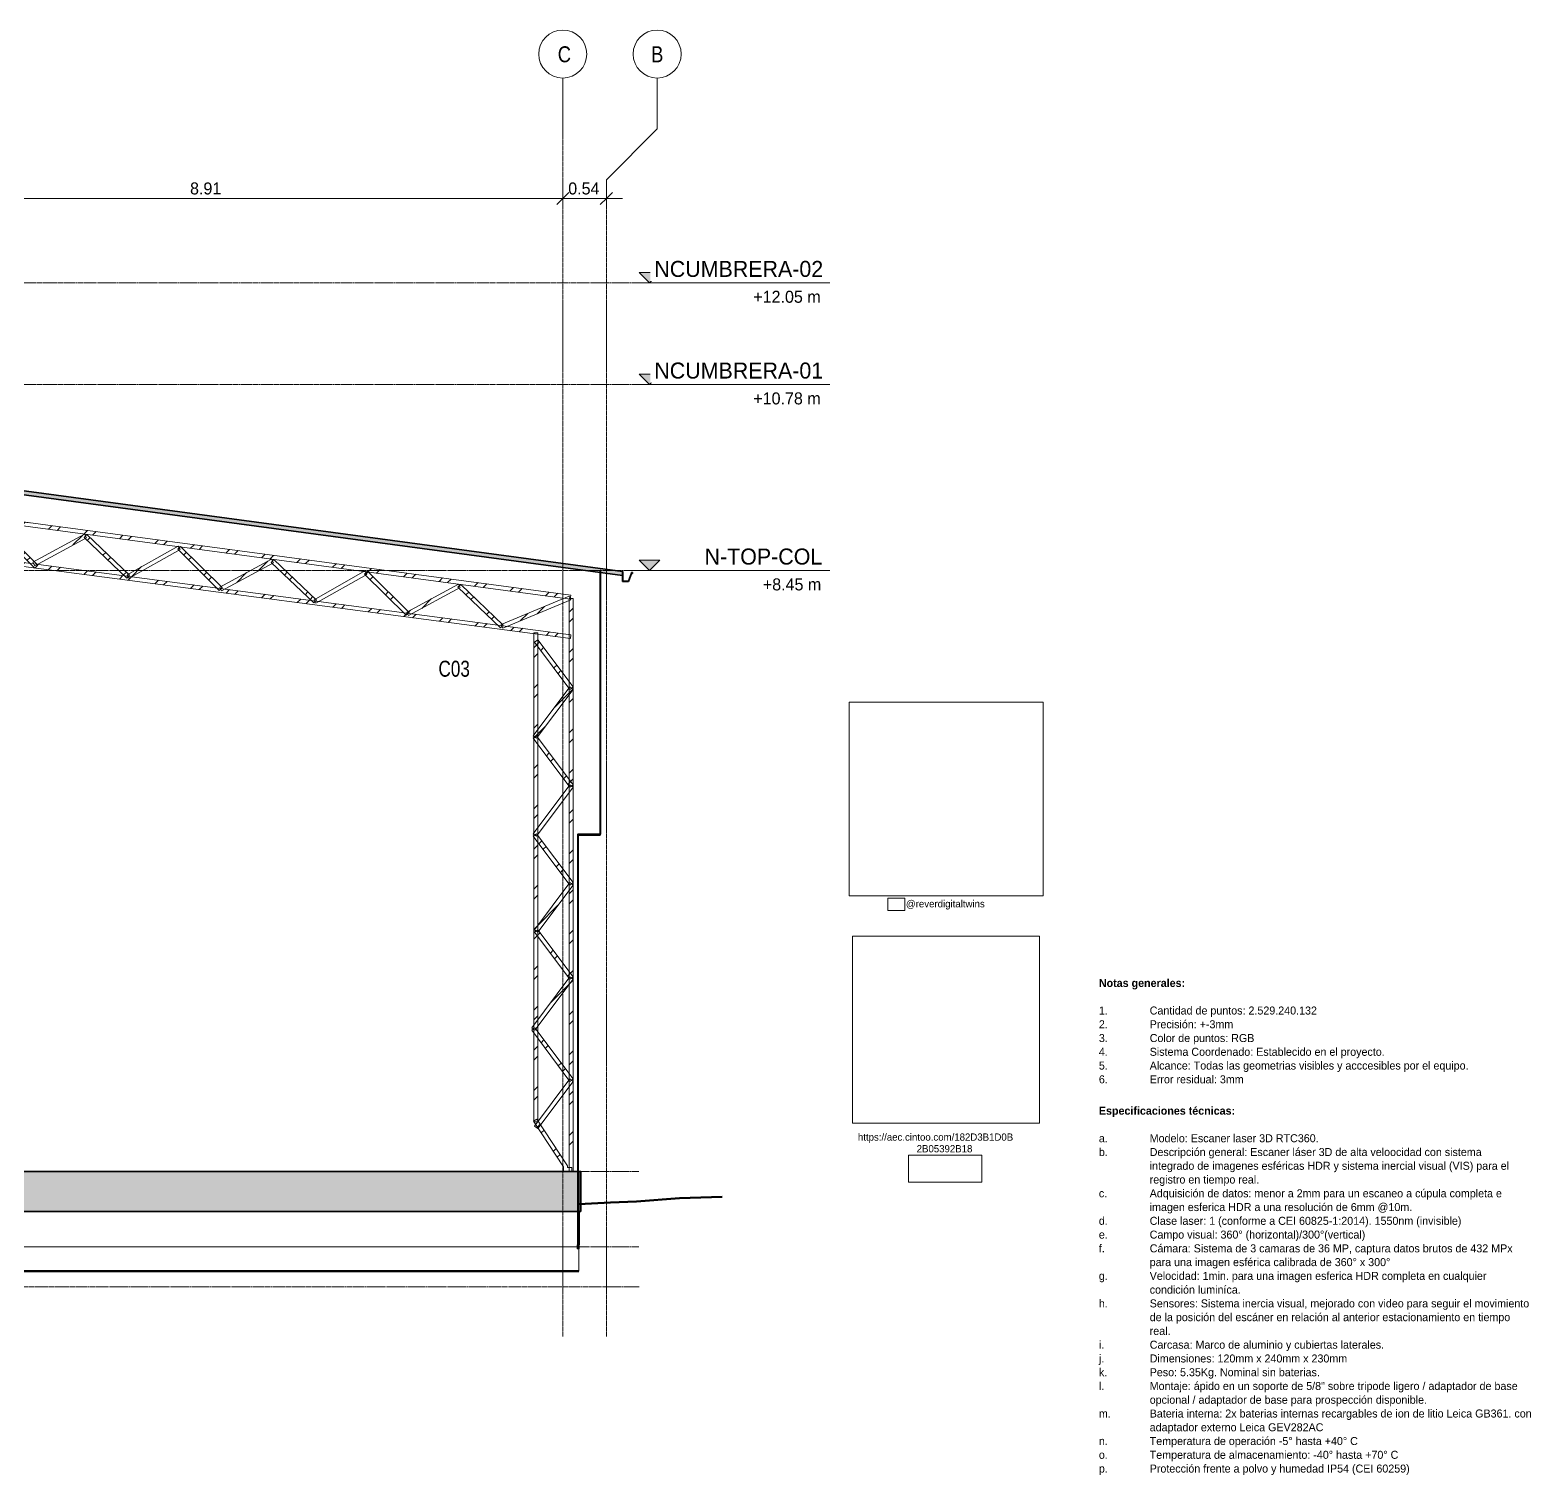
# Model space of a CAD drawing. Header units: centimetres. Extents: x -6741 to 14818, y -293 to 1595.
# Drawn here: x 12943 to 14818, y -285 to 1520 of the extents above; entities that cross this region are included whole.
import ezdxf

# ---------------------------------------------------------------- set-up
doc = ezdxf.new("R2010")
doc.units = ezdxf.units.CM
for name, pattern in [('Centre', [3.175, 0.635, -0.475, 1.59, -0.475]), ('Dash', [0.635, 0.3175, -0.3175]), ('Grid Line', [2.2225, 1.27, -0.3175, 0.3175, -0.3175])]:
    doc.linetypes.add(name, pattern=pattern)
for name, color, linetype, lineweight in [('A-ANNO-DIMS', 7, 'Continuous', 9), ('A-ANNO-DIMS-100', 7, 'Continuous', 9), ('A-FLOR', 7, 'Continuous', 9), ('A-FLOR-LEVL', 7, 'Continuous', 9), ('A-FLOR-PATT', 7, 'Continuous', 35), ('A-ROOF', 7, 'Continuous', 9), ('A-ROOF-MCUT', 7, 'Continuous', 35), ('A-ROOF-PATT', 7, 'Continuous', 35), ('A-WALL', 7, 'Continuous', 9), ('A-WALL-PATT', 7, 'Continuous', 35), ('C-BLDG-PADS', 7, 'Continuous', 9), ('C-TOPO', 7, 'Continuous', 9), ('G-ANNO-REFR', 7, 'Dash', 18), ('G-ANNO-TEXT', 7, 'Continuous', 9), ('S-BEAM', 7, 'Continuous', 9), ('S-BEAM-IDEN', 7, 'Continuous', 18), ('S-GRID', 7, 'Continuous', 9), ('S-GRID-IDEN', 7, 'Continuous', 9)]:
    doc.layers.add(name, color=color, linetype=linetype, lineweight=lineweight)
doc.styles.add('Century Gothic', font='GOTHIC.TTF', dxfattribs={"height": 20})
doc.styles.add('Century Gothic_1', font='GOTHIC.TTF', dxfattribs={"height": 15})
doc.styles.add('Century Gothic_2', font='GOTHIC.TTF', dxfattribs={"width": 0.8, "height": 20})
doc.styles.add('Century Gothic_3', font='GOTHIC.TTF', dxfattribs={"height": 9})
doc.styles.add('Century Gothic_4', font='GOTHIC.TTF', dxfattribs={"height": 10})
doc.styles.add('Century Gothic_B', font='GOTHICB.TTF', dxfattribs={"height": 10})
doc.styles.add('Saira Condensed', font='SairaCondensed-Regular.ttf', dxfattribs={"height": 20})
doc.dimstyles.new('FCA_N_Cotas_E100', dxfattribs={"dimscale": 30.48, "dimtxt": 15.662524, "dimasz": 0.492126, "dimexe": 0.656168, "dimexo": 0.656168, "dimgap": 0.032808, "dimtad": 1, "dimlfac": 0.01, "dimrnd": 0.01, "dimzin": 0, "dimdsep": 46, "dimtxsty": 'Century Gothic_1', "dimblk1": 'OBLIQUE', "dimblk2": 'OBLIQUE', "dimsah": 1, "dimcen": 0.09, "dimdle": 0.656168, "dimadec": 3, "dimazin": 2, "dimtfac": 1, "dimtdec": 4, "dimtix": 1, "dimtmove": 0, "dimatfit": 3, "dimfxl": 1, "dimtvp": 1, "dimtolj": 1, "dimtzin": 0, "dimarcsym": 2})
picture_1 = doc.add_image_def('image1.jpg', size_in_pixel=(275, 100))
picture_2 = doc.add_image_def('image2.png', size_in_pixel=(160, 160))
picture_3 = doc.add_image_def('image3.jpeg', size_in_pixel=(2000, 2000))
picture_4 = doc.add_image_def('image4.jpg', size_in_pixel=(434, 317))
pattern_1 = [(45, (50.4, 0), (-25.1447, 25.1447), []), (45, (50.4, 38.1), (-25.1447, 25.1447), [])]

# ---------------------------------------------------------------- blocks, each defined once
blk = doc.blocks.new('PQ_RVR_ARQ-01_ZZ_ZZ_MO_T_A_rvt-3-Elevación Eje 8-9')
at = {"layer": 'A-FLOR', "true_color": 0xeaeaea}
blk.add_hatch(color=254, dxfattribs=at).paths.add_polyline_path([(-1284, 514.5), (-1284, 515.5), (-1311.5, 515.5), (-1311.5, 514.5)])
at = {"layer": 'A-ROOF-PATT', "lineweight": 9, "true_color": 0xeaeaea}
blk.add_hatch(color=254, dxfattribs=at).paths.add_polyline_path([(-1256, 839), (-1256, 844), (-2158.3, 965.4), (-2158.3, 960.4), (-1309.8, 846.2)])
at = {"layer": 'A-WALL-PATT', "lineweight": 9, "true_color": 0xeaeaea}
for points in [[(-1283.5, 515.5), (-1283.5, 845.1), (-1284, 845.1), (-1284, 515.5)], [(-1312.8, -2.5), (-1310.3, -2.5), (-1310.3, 2.5), (-1312.8, 2.5)]]:
    blk.add_hatch(color=254, dxfattribs=at).paths.add_polyline_path(points)
at = {"layer": 'A-WALL-PATT', "lineweight": 9, "true_color": 0xf2f2f2}
h = blk.add_hatch(dxfattribs=at)
h.set_pattern_fill('FP_16', style=0, pattern_type=2)
h.set_pattern_definition([(90, (-1311.994, 0), (-0.08094, 5e-18), [])])
h.paths.add_polyline_path([(-1312, 2.5), (-1312, 44), (-1312.2, 44), (-1312.2, 2.5)])
h.paths.add_polyline_path([(-1312.2, 94), (-1312, 94), (-1312, 515.5), (-1312.2, 515.5), (-1312.2, 263.6)])
at = {"layer": 'A-WALL-PATT', "lineweight": 9, "true_color": 0xeaeaea}
h = blk.add_hatch(color=254, dxfattribs=at)
h.paths.add_polyline_path([(-1311.5, 2.5), (-1311.5, 44), (-1312, 44), (-1312, 2.5)])
h.paths.add_polyline_path([(-1312, 94), (-1311.5, 94), (-1311.5, 515.5), (-1312, 515.5), (-1312, 263.6)])
at = {"layer": 'A-FLOR', "color": 254, "lineweight": 35, "true_color": 0xcccccc}
for p, q in [((-1284, 515.5), (-1311.5, 515.5)), ((-1311.5, 515.5), (-1311.5, 514.5)), ((-1311.5, 514.5), (-1284, 514.5)), ((-1284, 514.5), (-1284, 515.5)), ((-1310.7, 94), (-2569.5, 94)), ((-1310.7, 44), (-1310.7, 94)), ((-6814, 44), (-1310.7, 44))]:
    blk.add_line(p, q, dxfattribs=at)
at = {"layer": 'A-ROOF', "color": 254, "lineweight": 35, "true_color": 0xcccccc}
for p, q in [((-1256, 844), (-2158.3, 965.4)), ((-2158.3, 960.4), (-1256, 839)), ((-1256, 839), (-1256, 844))]:
    blk.add_line(p, q, dxfattribs=at)
at = {"layer": 'A-ROOF-MCUT', "color": 254, "true_color": 0xcccccc}
for p, q in [((-1255.7, 844), (-1256, 844)), ((-1256, 844), (-1256, 831.5)), ((-1255.7, 831.9), (-1255.7, 844)), ((-1256, 831.5), (-1248.6, 831.5)), ((-1248.8, 831.9), (-1255.7, 831.9)), ((-1245, 841.8), (-1248.8, 831.9)), ((-1248.6, 831.5), (-1244.8, 841.5)), ((-1243.8, 841.8), (-1245, 841.8)), ((-1243.5, 842.8), (-1244.8, 842.8)), ((-1244.8, 842.8), (-1244.8, 842.4)), ((-1244.8, 842.4), (-1243.8, 842.4)), ((-1244.8, 841.5), (-1243.5, 841.5)), ((-1243.8, 842.4), (-1243.8, 841.8)), ((-1243.5, 841.5), (-1243.5, 842.8))]:
    blk.add_line(p, q, dxfattribs=at)
at = {"layer": 'A-WALL', "color": 254, "lineweight": 35, "true_color": 0xcccccc}
for p, q in [((-1283.5, 845.1), (-1284, 845.1)), ((-1284, 845.1), (-1284, 515.5)), ((-1283.5, 515.5), (-1283.5, 845.1)), ((-1311.5, 515.5), (-1312, 515.5)), ((-1312, 515.5), (-1312, 2.5)), ((-1311.5, 2.5), (-1311.5, 515.5)), ((-1284, 515.5), (-1283.5, 515.5)), ((-1312, 2.5), (-1311.5, 2.5))]:
    blk.add_line(p, q, dxfattribs=at)
at = {"layer": 'A-WALL', "color": 254, "true_color": 0xcccccc}
for p, q in [((-1312, 515.5), (-1312.2, 515.5)), ((-1310.3, 2.5), (-1312.8, 2.5)), ((-1312.8, 2.5), (-1312.8, -2.5)), ((-1310.3, -2.5), (-1310.3, 2.5)), ((-1312.8, -2.5), (-1310.3, -2.5))]:
    blk.add_line(p, q, dxfattribs=at)
at = {"layer": 'C-BLDG-PADS', "color": 254, "lineweight": 18, "true_color": 0xdadada}
for p, q in [((-1310.7, 0), (-6814, 0)), ((-1310.7, -30.5), (-1310.7, 0)), ((-6814, -30.5), (-1310.7, -30.5))]:
    blk.add_line(p, q, dxfattribs=at)
at = {"layer": 'C-TOPO', "color": 254, "lineweight": 70, "true_color": 0xdadada}
for p, q in [((-1271.1, 55.4), (-1238.7, 56.8)), ((-1238.7, 56.8), (-1185.1, 60.7)), ((-1185.1, 60.7), (-1131.5, 62.3)), ((-1310.7, 53.4), (-1271.1, 55.4)), ((-1310.7, 2.5), (-1310.7, 44)), ((-1719.7, -30.5), (-2386.5, -30.5)), ((-1715.4, -30.5), (-1719.7, -30.5)), ((-1310.7, -30.5), (-1715.4, -30.5))]:
    blk.add_line(p, q, dxfattribs=at)
at = {"layer": 'C-TOPO', "color": 254, "true_color": 0xdadada}
for p, q in [((-1238.7, 56.8), (-1271.1, 55.4)), ((-1185.1, 60.7), (-1238.7, 56.8)), ((-1185.1, 60.7), (-1131.5, 62.3)), ((-1271.1, 55.4), (-1310.7, 53.4)), ((-1310.7, 2.5), (-1310.7, 44)), ((-2386.5, -30.5), (-1719.7, -30.5)), ((-1719.7, -30.5), (-1715.4, -30.5)), ((-1715.4, -30.5), (-1310.7, -30.5))]:
    blk.add_line(p, q, dxfattribs=at)
blk = doc.blocks.new('RVR_CERCHA_C03 - RVR_CERCHA_C03-1729337-Elevación Eje 8-9')
at = {"layer": 'S-BEAM', "true_color": 0xc0c0c0}
h = blk.add_hatch(dxfattribs=at)
h.set_pattern_fill('FP_25', color=9, style=0, pattern_type=2)
h.set_pattern_definition(pattern_1)
h.paths.add_polyline_path([(-2282.8, 923.9), (-2278.4, 941.7), (-2283.2, 942.9), (-2287.6, 925.1)])
h = blk.add_hatch(dxfattribs=at)
h.set_pattern_fill('FP_24', color=9, style=0, pattern_type=2)
h.set_pattern_definition(pattern_1)
h.paths.add_polyline_path([(-1321.4, 809.5), (-1320.7, 814.5), (-2283.5, 943), (-2284.2, 938), (-1861, 881.6)])
h = blk.add_hatch(dxfattribs=at)
h.set_pattern_fill('FP_25', color=9, style=0, pattern_type=2)
h.set_pattern_definition(pattern_1)
h.paths.add_polyline_path([(-2227.3, 879.5), (-2224.2, 883.5), (-2285.4, 930), (-2288.4, 926.1)])
h = blk.add_hatch(dxfattribs=at)
h.set_pattern_fill('FP_25', color=9, style=0, pattern_type=2)
h.set_pattern_definition(pattern_1)
h.paths.add_polyline_path([(-2224.7, 881.5), (-2217.1, 934.1), (-2222, 934.8), (-2229.6, 882.2)])
h = blk.add_hatch(dxfattribs=at)
h.set_pattern_fill('FP_25', color=9, style=0, pattern_type=2)
h.set_pattern_definition(pattern_1)
h.paths.add_polyline_path([(-2225.9, 879.7), (-2159.4, 917.3), (-2161.8, 921.6), (-2228.4, 884.1)])
h = blk.add_hatch(dxfattribs=at)
h.set_pattern_fill('FP_25', color=9, style=0, pattern_type=2)
h.set_pattern_definition(pattern_1)
h.paths.add_polyline_path([(-2109.1, 866.9), (-2105.7, 870.5), (-2158.9, 921.3), (-2162.3, 917.6)])
h = blk.add_hatch(dxfattribs=at)
h.set_pattern_fill('FP_24', color=9, style=0, pattern_type=2)
h.set_pattern_definition(pattern_1)
h.paths.add_polyline_path([(-2106.2, 866.6), (-2042.5, 902.5), (-2045, 906.9), (-2108.6, 870.9)])
h = blk.add_hatch(dxfattribs=at)
h.set_pattern_fill('FP_25', color=9, style=0, pattern_type=2)
h.set_pattern_definition(pattern_1)
h.paths.add_polyline_path([(-1990.2, 848.2), (-1986.6, 851.8), (-2042, 906.5), (-2045.5, 902.9)])
h = blk.add_hatch(dxfattribs=at)
h.set_pattern_fill('FP_24', color=9, style=0, pattern_type=2)
h.set_pattern_definition(pattern_1)
h.paths.add_polyline_path([(-1321.2, 760), (-1320.6, 764.9), (-2227, 884.6), (-2227.6, 879.7), (-1861, 831.3)])
h = blk.add_hatch(dxfattribs=at)
h.set_pattern_fill('FP_25', color=9, style=0, pattern_type=2)
h.set_pattern_definition(pattern_1)
h.paths.add_polyline_path([(-1990.5, 851.1), (-1925.9, 886.1), (-1928.3, 890.5), (-1992.9, 855.5)])
h = blk.add_hatch(dxfattribs=at)
h.set_pattern_fill('FP_24', color=9, style=0, pattern_type=2)
h.set_pattern_definition(pattern_1)
h.paths.add_polyline_path([(-1875.6, 835.7), (-1872.1, 839.4), (-1925.3, 890.1), (-1928.8, 886.5)])
h = blk.add_hatch(dxfattribs=at)
h.set_pattern_fill('FP_25', color=9, style=0, pattern_type=2)
h.set_pattern_definition(pattern_1)
h.paths.add_polyline_path([(-1872.6, 835.4), (-1809, 871.3), (-1811.4, 875.7), (-1875.1, 839.7)])
h = blk.add_hatch(dxfattribs=at)
h.set_pattern_fill('FP_25', color=9, style=0, pattern_type=2)
h.set_pattern_definition(pattern_1)
h.paths.add_polyline_path([(-1759.9, 820.3), (-1756.4, 823.9), (-1808.4, 875.3), (-1811.9, 871.7)])
h = blk.add_hatch(dxfattribs=at)
h.set_pattern_fill('FP_24', color=9, style=0, pattern_type=2)
h.set_pattern_definition(pattern_1)
h.paths.add_polyline_path([(-1757, 819.9), (-1692.3, 854.9), (-1694.7, 859.3), (-1759.4, 824.3)])
h = blk.add_hatch(dxfattribs=at)
h.set_pattern_fill('FP_25', color=9, style=0, pattern_type=2)
h.set_pattern_definition(pattern_1)
h.paths.add_polyline_path([(-1642, 804.6), (-1638.6, 808.2), (-1691.8, 858.9), (-1695.3, 855.3)])
h = blk.add_hatch(dxfattribs=at)
h.set_pattern_fill('FP_24', color=9, style=0, pattern_type=2)
h.set_pattern_definition(pattern_1)
h.paths.add_polyline_path([(-1526.4, 789.2), (-1522.9, 792.7), (-1574.9, 844.1), (-1578.4, 840.6)])
h = blk.add_hatch(dxfattribs=at)
h.set_pattern_fill('FP_24', color=9, style=0, pattern_type=2)
h.set_pattern_definition(pattern_1)
h.paths.add_polyline_path([(-1523.5, 788.7), (-1458.8, 823.7), (-1461.2, 828.1), (-1525.8, 793.1)])
h = blk.add_hatch(dxfattribs=at)
h.set_pattern_fill('FP_24', color=9, style=0, pattern_type=2)
h.set_pattern_definition(pattern_1)
h.paths.add_polyline_path([(-1408.5, 773.4), (-1405.1, 777), (-1458.3, 827.7), (-1461.7, 824.1)])
h = blk.add_hatch(dxfattribs=at)
h.set_pattern_fill('FP_25', color=9, style=0, pattern_type=2)
h.set_pattern_definition(pattern_1)
h.paths.add_polyline_path([(-1405.8, 772.9), (-1320.9, 808.4), (-1322.8, 813), (-1407.7, 777.5)])
h = blk.add_hatch(dxfattribs=at)
h.set_pattern_fill('FP_24', color=9, style=0, pattern_type=2)
h.set_pattern_definition(pattern_1)
h.paths.add_polyline_path([(-1317.7, 94.5), (-1317.7, 810.2), (-1322.7, 810.2), (-1322.7, 94.5)])
h = blk.add_hatch(dxfattribs=at)
h.set_pattern_fill('FP_24', color=9, style=0, pattern_type=2)
h.set_pattern_definition(pattern_1)
h.paths.add_polyline_path([(-1367.1, 156.3), (-1362.1, 156.3), (-1362.1, 767.2), (-1367.1, 767.2), (-1367.1, 263.6)])
h = blk.add_hatch(dxfattribs=at)
h.set_pattern_fill('FP_24', color=9, style=0, pattern_type=2)
h.set_pattern_definition(pattern_1)
h.paths.add_polyline_path([(-1321.9, 696.6), (-1317.9, 699.6), (-1361.9, 758.5), (-1365.9, 755.5)])
h = blk.add_hatch(dxfattribs=at)
h.set_pattern_fill('FP_24', color=9, style=0, pattern_type=2)
h.set_pattern_definition(pattern_1)
h.paths.add_polyline_path([(-1363.6, 635.5), (-1317.9, 696.6), (-1321.9, 699.6), (-1367.6, 638.5)])
h = blk.add_hatch(dxfattribs=at)
h.set_pattern_fill('FP_24', color=9, style=0, pattern_type=2)
h.set_pattern_definition(pattern_1)
h.paths.add_polyline_path([(-1321.9, 574.4), (-1317.9, 577.4), (-1363.6, 638.5), (-1367.6, 635.5), (-1324, 577.2)])
h = blk.add_hatch(dxfattribs=at)
h.set_pattern_fill('FP_24', color=9, style=0, pattern_type=2)
h.set_pattern_definition(pattern_1)
h.paths.add_polyline_path([(-1363.6, 513.2), (-1317.9, 574.4), (-1321.9, 577.4), (-1367.6, 516.2)])
h = blk.add_hatch(dxfattribs=at)
h.set_pattern_fill('FP_25', color=9, style=0, pattern_type=2)
h.set_pattern_definition(pattern_1)
h.paths.add_polyline_path([(-1321.9, 452.1), (-1317.9, 455.1), (-1363.6, 516.2), (-1367.6, 513.2)])
h = blk.add_hatch(dxfattribs=at)
h.set_pattern_fill('FP_25', color=9, style=0, pattern_type=2)
h.set_pattern_definition(pattern_1)
h.paths.add_polyline_path([(-1361.9, 393.3), (-1317.9, 452.1), (-1321.9, 455.1), (-1365.9, 396.3)])
h = blk.add_hatch(dxfattribs=at)
h.set_pattern_fill('FP_24', color=9, style=0, pattern_type=2)
h.set_pattern_definition(pattern_1)
h.paths.add_polyline_path([(-1321.9, 334.4), (-1317.9, 337.4), (-1361.9, 396.3), (-1365.9, 393.3)])
h = blk.add_hatch(dxfattribs=at)
h.set_pattern_fill('FP_25', color=9, style=0, pattern_type=2)
h.set_pattern_definition(pattern_1)
h.paths.add_polyline_path([(-1365.6, 270.6), (-1317.9, 334.4), (-1321.9, 337.4), (-1369.6, 273.6)])
h = blk.add_hatch(dxfattribs=at)
h.set_pattern_fill('FP_24', color=9, style=0, pattern_type=2)
h.set_pattern_definition(pattern_1)
h.paths.add_polyline_path([(-1321.9, 206.8), (-1317.9, 209.8), (-1365.6, 273.6), (-1369.6, 270.6), (-1364.4, 263.6)])
h = blk.add_hatch(dxfattribs=at)
h.set_pattern_fill('FP_24', color=9, style=0, pattern_type=2)
h.set_pattern_definition(pattern_1)
h.paths.add_polyline_path([(-1319.6, 94), (-1319.6, 99), (-1325, 99), (-1325, 101.3), (-1363, 159.6), (-1367.2, 156.9), (-1330, 99.8), (-1330, 94)])
at = {"layer": 'S-BEAM'}
for p, q in [((-2283.2, 942.9), (-2287.6, 925.1)), ((-2284.2, 938), (-2283.5, 943)), ((-2284.2, 938), (-1321.4, 809.5)), ((-1320.7, 814.5), (-2283.5, 943)), ((-2283.2, 942.9), (-2278.4, 941.7)), ((-2282.8, 923.9), (-2278.4, 941.7)), ((-1997.4, 904.8), (-2281, 943)), ((-2288.4, 926.1), (-2285.4, 930)), ((-2288.4, 926.1), (-2227.3, 879.5)), ((-2282.8, 923.9), (-2287.6, 925.1)), ((-2224.2, 883.5), (-2285.4, 930)), ((-2222, 934.8), (-2229.6, 882.2)), ((-2161.8, 921.6), (-2228.4, 884.1)), ((-2224.7, 881.5), (-2217.1, 934.1)), ((-2222, 934.8), (-2217.1, 934.1)), ((-2162.3, 917.6), (-2158.9, 921.3)), ((-2161.8, 921.6), (-2159.4, 917.3)), ((-2105.7, 870.5), (-2158.9, 921.3)), ((-2225.9, 879.7), (-2159.4, 917.3)), ((-2162.3, 917.6), (-2109.1, 866.9)), ((-2045, 906.9), (-2108.6, 870.9)), ((-2106.2, 866.6), (-2042.5, 902.5)), ((-2045.5, 902.9), (-2042, 906.5)), ((-2045.5, 902.9), (-1990.2, 848.2)), ((-2045, 906.9), (-2042.5, 902.5)), ((-1986.6, 851.8), (-2042, 906.5)), ((-2224.7, 881.5), (-2229.6, 882.2)), ((-2225.9, 879.7), (-2228.4, 884.1)), ((-2227.6, 879.7), (-2227, 884.6)), ((-2224.2, 883.5), (-2227.3, 879.5)), ((-1320.6, 764.9), (-2227, 884.6)), ((-1928.3, 890.5), (-1992.9, 855.5)), ((-1990.5, 851.1), (-1925.9, 886.1)), ((-1928.8, 886.5), (-1925.3, 890.1)), ((-1928.8, 886.5), (-1875.6, 835.7)), ((-1928.3, 890.5), (-1925.9, 886.1)), ((-1872.1, 839.4), (-1925.3, 890.1)), ((-2227.6, 879.7), (-1321.2, 760)), ((-2105.7, 870.5), (-2109.1, 866.9)), ((-2106.2, 866.6), (-2108.6, 870.9)), ((-1811.4, 875.7), (-1875.1, 839.7)), ((-1872.6, 835.4), (-1809, 871.3)), ((-1811.9, 871.7), (-1808.4, 875.3)), ((-1811.9, 871.7), (-1759.9, 820.3)), ((-1811.4, 875.7), (-1809, 871.3)), ((-1756.4, 823.9), (-1808.4, 875.3)), ((-1990.5, 851.1), (-1992.9, 855.5)), ((-1986.6, 851.8), (-1990.2, 848.2)), ((-1694.7, 859.3), (-1759.4, 824.3)), ((-1757, 819.9), (-1692.3, 854.9)), ((-1695.3, 855.3), (-1691.8, 858.9)), ((-1695.3, 855.3), (-1642, 804.6)), ((-1694.7, 859.3), (-1692.3, 854.9)), ((-1638.6, 808.2), (-1691.8, 858.9)), ((-1577.9, 844.5), (-1641.5, 808.6)), ((-1578.4, 840.6), (-1574.9, 844.1)), ((-1577.9, 844.5), (-1575.4, 840.2)), ((-1522.9, 792.7), (-1574.9, 844.1)), ((-1872.1, 839.4), (-1875.6, 835.7)), ((-1872.6, 835.4), (-1875.1, 839.7)), ((-1639.1, 804.2), (-1575.4, 840.2)), ((-1578.4, 840.6), (-1526.4, 789.2)), ((-1461.2, 828.1), (-1525.8, 793.1)), ((-1461.7, 824.1), (-1458.3, 827.7)), ((-1461.2, 828.1), (-1458.8, 823.7)), ((-1405.1, 777), (-1458.3, 827.7)), ((-1756.4, 823.9), (-1759.9, 820.3)), ((-1757, 819.9), (-1759.4, 824.3)), ((-1638.6, 808.2), (-1642, 804.6)), ((-1639.1, 804.2), (-1641.5, 808.6)), ((-1523.5, 788.7), (-1458.8, 823.7)), ((-1461.7, 824.1), (-1408.5, 773.4)), ((-1322.8, 813), (-1407.7, 777.5)), ((-1405.8, 772.9), (-1320.9, 808.4)), ((-1322.8, 813), (-1320.9, 808.4)), ((-1322.7, 810.2), (-1322.7, 94.5)), ((-1317.7, 810.2), (-1322.7, 810.2)), ((-1320.7, 814.5), (-1321.4, 809.5)), ((-1317.7, 94.5), (-1317.7, 810.2)), ((-1522.9, 792.7), (-1526.4, 789.2)), ((-1523.5, 788.7), (-1525.8, 793.1)), ((-1405.1, 777), (-1408.5, 773.4)), ((-1405.8, 772.9), (-1407.7, 777.5)), ((-1367.1, 156.3), (-1367.1, 767.2)), ((-1362.1, 767.2), (-1367.1, 767.2)), ((-1365.9, 755.5), (-1361.9, 758.5)), ((-1365.9, 755.5), (-1321.9, 696.6)), ((-1362.1, 767.2), (-1362.1, 156.3)), ((-1317.9, 699.6), (-1361.9, 758.5)), ((-1320.6, 764.9), (-1321.2, 760)), ((-1321.9, 699.6), (-1367.6, 638.5)), ((-1363.6, 635.5), (-1317.9, 696.6)), ((-1317.9, 699.6), (-1321.9, 696.6)), ((-1321.9, 699.6), (-1317.9, 696.6)), ((-1363.6, 635.5), (-1367.6, 638.5)), ((-1367.6, 635.5), (-1363.6, 638.5)), ((-1317.9, 577.4), (-1363.6, 638.5)), ((-1367.6, 635.5), (-1321.9, 574.4)), ((-1321.9, 577.4), (-1367.6, 516.2)), ((-1363.6, 513.2), (-1317.9, 574.4)), ((-1317.9, 577.4), (-1321.9, 574.4)), ((-1321.9, 577.4), (-1317.9, 574.4)), ((-1363.6, 513.2), (-1367.6, 516.2)), ((-1367.6, 513.2), (-1363.6, 516.2)), ((-1367.6, 513.2), (-1321.9, 452.1)), ((-1317.9, 455.1), (-1363.6, 516.2)), ((-1321.9, 455.1), (-1365.9, 396.3)), ((-1361.9, 393.3), (-1317.9, 452.1)), ((-1317.9, 455.1), (-1321.9, 452.1)), ((-1321.9, 455.1), (-1317.9, 452.1)), ((-1361.9, 393.3), (-1365.9, 396.3)), ((-1365.9, 393.3), (-1361.9, 396.3)), ((-1317.9, 337.4), (-1361.9, 396.3)), ((-1365.9, 393.3), (-1321.9, 334.4)), ((-1321.9, 337.4), (-1369.6, 273.6)), ((-1365.6, 270.6), (-1317.9, 334.4)), ((-1317.9, 337.4), (-1321.9, 334.4)), ((-1321.9, 337.4), (-1317.9, 334.4)), ((-1365.6, 273.6), (-1369.6, 270.6)), ((-1369.6, 273.6), (-1365.6, 270.6)), ((-1321.9, 206.8), (-1369.6, 270.6)), ((-1365.6, 273.6), (-1317.9, 209.8)), ((-1321.9, 209.8), (-1365.9, 150.9)), ((-1361.9, 147.9), (-1317.9, 206.8)), ((-1321.9, 209.8), (-1317.9, 206.8)), ((-1317.9, 209.8), (-1321.9, 206.8)), ((-1367.2, 156.9), (-1363, 159.6)), ((-1367.2, 156.9), (-1330, 99.8)), ((-1362.1, 156.3), (-1367.1, 156.3)), ((-1361.9, 147.9), (-1365.9, 150.9)), ((-1325, 101.3), (-1363, 159.6)), ((-1330, 99.8), (-1330, 94)), ((-1330, 94), (-1319.6, 94)), ((-1325, 99), (-1325, 101.3)), ((-1319.6, 99), (-1325, 99)), ((-1317.7, 94.5), (-1322.7, 94.5)), ((-1319.6, 94), (-1319.6, 99))]:
    blk.add_line(p, q, dxfattribs=at)
blk = doc.blocks.new('Level - Con_Triangulo-1145637-Elevación Eje 8-9')
at = {"layer": 'A-FLOR-LEVL', "true_color": 0xe2e2e2}
blk.add_hatch(color=254, dxfattribs=at).paths.add_polyline_path([(-7248.9, 12.9), (-7236.1, 0), (-7223.2, 12.9)])
at = {"layer": 'A-FLOR-LEVL', "color": 253, "true_color": 0xaaaaaa}
for p, q in [((-7223.2, 0), (-7461.6, 0)), ((-7248.9, 12.9), (-7223.2, 12.9)), ((-7236.1, 0), (-7248.9, 12.9)), ((-7223.2, 12.9), (-7236.1, 0))]:
    blk.add_line(p, q, dxfattribs=at)
blk = doc.blocks.new('Grid - 3mm-1819951-Elevación Eje 8-9')
at = {"layer": 'S-GRID-IDEN', "color": 253, "true_color": 0xaaaaaa}
blk.add_circle((-1330.8, 1490.5), 30, dxfattribs=at)
blk = doc.blocks.new('DIMBLOCK45-Elevación Eje 8-9')
at = {"layer": 'A-ANNO-DIMS-100'}
for p, q in [((13608.8, 1309.8), (13608.8, 1329.8)), ((13663.2, 1309.8), (13663.2, 1329.8)), ((13608.8, 1309.8), (13683.2, 1309.8)), ((13608.8, 1309.8), (13608.8, 1300.4)), ((13663.2, 1309.8), (13663.2, 1300.4))]:
    blk.add_line(p, q, dxfattribs=at)
at = {"layer": 'A-ANNO-DIMS-100', "lineweight": 35}
for p, q in [((13608.8, 1309.8), (13616.3, 1317.3)), ((13663.2, 1309.8), (13670.7, 1317.3)), ((13608.8, 1309.8), (13601.3, 1302.3)), ((13663.2, 1309.8), (13655.7, 1302.3))]:
    blk.add_line(p, q, dxfattribs=at)
at = {"layer": 'A-ANNO-DIMS-100', "color": 0, "insert": (13615.6, 1330), "char_height": 15, "width": 48.927, "attachment_point": 1, "line_spacing_factor": 0.984502, "style": 'Century Gothic_1'}
blk.add_mtext('0.54', dxfattribs=at)
blk = doc.blocks.new('_Oblique')
at = {"color": 0, "linetype": 'ByBlock', "lineweight": -2}
blk.add_line((-0.5, -0.5), (0.5, 0.5), dxfattribs=at)
blk = doc.blocks.new('DIMBLOCK50-Elevación Eje 8-9')
at = {"layer": 'A-ANNO-DIMS-100'}
for p, q in [((12718.2, 1309.8), (12718.2, 1329.8)), ((13608.8, 1309.8), (13608.8, 1329.8)), ((12698.2, 1309.8), (13628.8, 1309.8)), ((12718.2, 1309.8), (12718.2, 1300.4)), ((13608.8, 1309.8), (13608.8, 1300.4))]:
    blk.add_line(p, q, dxfattribs=at)
at = {"layer": 'A-ANNO-DIMS-100', "lineweight": 35}
for p, q in [((12718.2, 1309.8), (12725.7, 1317.3)), ((13608.8, 1309.8), (13616.3, 1317.3)), ((12718.2, 1309.8), (12710.7, 1302.3)), ((13608.8, 1309.8), (13601.3, 1302.3))]:
    blk.add_line(p, q, dxfattribs=at)
at = {"layer": 'A-ANNO-DIMS-100', "color": 0, "insert": (13143.1, 1330), "char_height": 15, "width": 48.927, "attachment_point": 1, "line_spacing_factor": 0.984502, "style": 'Century Gothic_1'}
blk.add_mtext('8.91', dxfattribs=at)

msp = doc.modelspace()

# ---------------------------------------------------------------- hatches: boundary and pattern name
at = {"layer": 'A-FLOR-PATT', "lineweight": 9, "true_color": 0x9a9a9a}
msp.add_hatch(color=253, dxfattribs=at).paths.add_polyline_path([(13625.661, 44), (13631.205, 44), (13631.205, 94), (8124.472, 94), (8124.472, 44), (13443.291, 44)])

# ---------------------------------------------------------------- linework, layer by layer
at = {"layer": 'A-FLOR', "lineweight": 35}
for p, q in [((13631.205, 94), (8849.108, 94)), ((13631.205, 44), (13631.205, 94)), ((8225.585, 44), (13631.205, 44))]:
    msp.add_line(p, q, dxfattribs=at)
at = {"layer": 'A-FLOR-LEVL', "color": 253, "linetype": 'Centre', "true_color": 0xaaaaaa}
for p, q in [((7716.351, 1204.505), (13704.154, 1204.505)), ((7716.351, 1077.508), (13704.154, 1077.508)), ((13704.154, 845.103), (7716.351, 845.103)), ((7716.351, 94), (13704.154, 94)), ((7716.351, 0), (13704.154, 0)), ((13704.154, -50), (7716.351, -50))]:
    msp.add_line(p, q, dxfattribs=at)
at = {"layer": 'S-GRID', "color": 253, "linetype": 'Grid Line', "true_color": 0xaaaaaa}
for p, q in [((13608.78, -111.953), (13608.78, 1460.489)), ((13663.236, -111.953), (13663.236, 1333.489))]:
    msp.add_line(p, q, dxfattribs=at)
at = {"layer": 'S-GRID', "color": 253, "true_color": 0xaaaaaa}
for p, q in [((13726.736, 1396.989), (13726.736, 1460.489)), ((13663.236, 1333.489), (13726.736, 1396.989))]:
    msp.add_line(p, q, dxfattribs=at)

# ---------------------------------------------------------------- block references
at = {"lineweight": 5}
msp.add_blockref('PQ_RVR_ARQ-01_ZZ_ZZ_MO_T_A_rvt-3-Elevación Eje 8-9', (14939.553, 0), dxfattribs=at)
at = {"layer": 'A-FLOR-LEVL', "color": 253, "true_color": 0xaaaaaa, "extrusion": (0, 0, -1)}
for p in [(-6480.951, 1204.505), (-6480.951, 1077.508), (-6480.951, 845.103)]:
    msp.add_blockref('Level - Con_Triangulo-1145637-Elevación Eje 8-9', p, dxfattribs=at)
at = {"layer": 'S-BEAM'}
msp.add_blockref('RVR_CERCHA_C03 - RVR_CERCHA_C03-1729337-Elevación Eje 8-9', (14939.553, 0), dxfattribs=at)
at = {"layer": 'S-GRID-IDEN', "color": 253, "true_color": 0xaaaaaa}
for p in [(14939.553, 0), (15057.509, 0)]:
    msp.add_blockref('Grid - 3mm-1819951-Elevación Eje 8-9', p, dxfattribs=at)

# ---------------------------------------------------------------- texts
at = {"layer": 'G-ANNO-TEXT', "attachment_point": 1}
for s, insert, char_height, width, style in [('@reverdigitaltwins', (14037.518, 433.164), 9, 128.67084, 'Century Gothic_3'), ('Notas generales:', (14278.58, 334.701), 10, 141.49784, 'Century Gothic_B'), ('1.', (14278.58, 300.305), 10, 76.96958, 'Century Gothic_4'), ('Cantidad de puntos: 2.529.240.132', (14342.08, 300.305), 10, 287.40497, 'Century Gothic_4'), ('2.', (14278.58, 283.107), 10, 76.96958, 'Century Gothic_4'), ('Precisión: +-3mm', (14342.08, 283.107), 10, 141.097, 'Century Gothic_4'), ('3.', (14278.58, 265.909), 10, 76.96958, 'Century Gothic_4'), ('Color de puntos: RGB', (14342.08, 265.909), 10, 178.37547, 'Century Gothic_4'), ('4.', (14278.58, 248.711), 10, 76.96958, 'Century Gothic_4'), ('Sistema Coordenado: Establecido en el proyecto.', (14342.08, 248.711), 10, 416.47666, 'Century Gothic_4'), ('5.', (14278.58, 231.513), 10, 76.96958, 'Century Gothic_4'), ('Alcance: Todas las geometrias visibles y acccesibles por el equipo.', (14342.08, 231.513), 10, 557.9745, 'Century Gothic_4'), ('6.', (14278.58, 214.315), 10, 76.96958, 'Century Gothic_4'), ('Error residual: 3mm', (14342.08, 214.315), 10, 156.72991, 'Century Gothic_4'), ('Especificaciones técnicas:', (14278.58, 175.082), 10, 222.86912, 'Century Gothic_B'), ('https://aec.cintoo.com/182D3B1D0B', (13977.513, 141.669), 9, 262.55266, 'Century Gothic_3'), ('a.', (14278.58, 140.686), 10, 76.96958, 'Century Gothic_4'), ('Modelo: Escaner laser 3D RTC360.', (14342.08, 140.686), 10, 280.59062, 'Century Gothic_4'), ('2B05392B18', (14050.934, 127.117), 9, 84.17719, 'Century Gothic_3'), ('b.', (14278.58, 123.488), 10, 76.96958, 'Century Gothic_4'), ('Descripción general: Escaner láser 3D de alta veloocidad con sistema ', (14342.08, 123.488), 10, 590.84369, 'Century Gothic_4'), ('integrado de imagenes esféricas HDR y sistema inercial visual (VIS) para el ', (14342.08, 106.29), 10, 624.11372, 'Century Gothic_4'), ('registro en tiempo real.', (14342.08, 89.092), 10, 192.405, 'Century Gothic_4'), ('c.', (14278.58, 71.894), 10, 76.96958, 'Century Gothic_4'), ('Adquisición de datos: menor a 2mm para un escaneo a cúpula completa e ', (14342.08, 71.894), 10, 640.14747, 'Century Gothic_4'), ('d.', (14278.58, 37.498), 10, 76.96958, 'Century Gothic_4'), ('Clase laser: 1 (conforme a CEI 60825-1:2014). 1550nm (invisible)', (14342.08, 37.498), 10, 525.907, 'Century Gothic_4'), ('imagen esferica HDR a una resolución de 6mm @10m.', (14342.08, 54.696), 10, 454.15597, 'Century Gothic_4'), ('Campo visual: 360° (horizontal)/300°(vertical)', (14342.08, 20.3), 10, 376.79312, 'Century Gothic_4'), ('f.', (14278.58, 3.102), 10, 76.96958, 'Century Gothic_4'), ('e.', (14278.58, 20.3), 10, 76.96958, 'Century Gothic_4'), ('Cámara: Sistema de 3 camaras de 36 MP, captura datos brutos de 432 MPx ', (14342.08, 3.102), 10, 637.74241, 'Century Gothic_4'), ('para una imagen esférica calibrada de 360° x 300°', (14342.08, -14.095), 10, 426.89859, 'Century Gothic_4'), ('g.', (14278.58, -31.293), 10, 76.96958, 'Century Gothic_4'), ('Velocidad: 1min. para una imagen esferica HDR completa en cualquier ', (14342.08, -31.293), 10, 606.47659, 'Century Gothic_4'), ('condición luminíca.', (14342.08, -48.491), 10, 164.74678, 'Century Gothic_4'), ('h.', (14278.58, -65.689), 10, 76.96958, 'Century Gothic_4'), ('Sensores: Sistema inercia visual, mejorado con video para seguir el movimiento ', (14342.08, -65.689), 10, 667.40484, 'Century Gothic_4'), ('de la posición del escáner en relación al anterior estacionamiento en tiempo ', (14342.08, -82.887), 10, 652.17278, 'Century Gothic_4'), ('real. ', (14342.08, -100.085), 10, 40.88606, 'Century Gothic_4'), ('i.', (14278.58, -117.283), 10, 76.96958, 'Century Gothic_4'), ('Carcasa: Marco de aluminio y cubiertas laterales.', (14342.08, -117.283), 10, 416.47666, 'Century Gothic_4'), ('j.', (14278.58, -134.481), 10, 76.96958, 'Century Gothic_4'), ('Dimensiones: 120mm x 240mm x 230mm ', (14342.08, -134.481), 10, 339.9155, 'Century Gothic_4'), ('k.', (14278.58, -151.679), 10, 76.96958, 'Century Gothic_4'), ('l.', (14278.58, -168.877), 10, 76.96958, 'Century Gothic_4'), ('Peso: 5.35Kg. Nominal sin baterias.', (14342.08, -151.679), 10, 284.59906, 'Century Gothic_4'), ('Montaje: ápido en un soporte de 5/8" sobre tripode ligero / adaptador de base ', (14342.08, -168.877), 10, 667.40484, 'Century Gothic_4'), ('opcional / adaptador de base para prospección disponible.', (14342.08, -186.075), 10, 507.06734, 'Century Gothic_4'), ('m.', (14278.58, -203.273), 10, 76.96958, 'Century Gothic_4'), ('Bateria interna: 2x baterias internas recargables de ion de litio Leica GB361. con ', (14342.08, -203.273), 10, 667.40484, 'Century Gothic_4'), ('adaptador externo Leica GEV282AC', (14342.08, -220.47), 10, 305.44294, 'Century Gothic_4'), ('n.', (14278.58, -237.668), 10, 76.96958, 'Century Gothic_4'), ('Temperatura de operación -5° hasta +40° C', (14342.08, -237.668), 10, 365.16866, 'Century Gothic_4'), ('o.', (14278.58, -254.866), 10, 76.96958, 'Century Gothic_4'), ('Temperatura de almacenamiento: -40° hasta +70° C', (14342.08, -254.866), 10, 438.12222, 'Century Gothic_4'), ('p.', (14278.58, -272.064), 10, 76.96958, 'Century Gothic_4'), ('Protección frente a polvo y humedad IP54 (CEI 60259)', (14342.08, -272.064), 10, 452.95344, 'Century Gothic_4')]:
    msp.add_mtext(s, dxfattribs=dict(at, insert=insert, char_height=char_height, width=width, style=style))
at = {"layer": 'S-BEAM-IDEN', "lineweight": 9, "insert": (13453.46, 732.388), "char_height": 20, "width": 53.23205, "attachment_point": 1, "style": 'Century Gothic_2'}
msp.add_mtext('C03', dxfattribs=at)
at = {"layer": 'S-GRID-IDEN', "color": 253, "true_color": 0xaaaaaa, "char_height": 20, "attachment_point": 1, "style": 'Saira Condensed'}
for s, insert, width in [('C', (13602.506, 1500.169), 14.43037), ('B', (13719.162, 1500.169), 17.63712)]:
    msp.add_mtext(s, dxfattribs=dict(at, insert=insert, width=width))

# ---------------------------------------------------------------- dimensions: what is measured, and where the dimension line sits
at = {"layer": 'A-ANNO-DIMS'}
for base, p1, p2, override, picture, middle in [((13608.78, 1309.821), (12718.177, 1320.428), (13608.78, 1320.428), {"dimpost": '<>', "dimfxl": 890.602974}, 'DIMBLOCK50-Elevación Eje 8-9', (13163.478, 1318.698)), ((13663.236, 1309.821), (13608.78, 1320.428), (13663.236, 1320.428), {"dimpost": '<>', "dimfxl": 54.455862}, 'DIMBLOCK45-Elevación Eje 8-9', (13636.008, 1318.698))]:
    dim = msp.add_linear_dim(base=base, p1=p1, p2=p2, dimstyle='FCA_N_Cotas_E100', override=override, dxfattribs=at)
    dim.commit()
    dim.dimension.update_dxf_attribs({"geometry": picture, "text_midpoint": middle})

# ---------------------------------------------------------------- pictures from other files: only their frames are drawn
at = {"layer": 'G-ANNO-REFR'}
image = msp.add_image(picture_3, insert=(13966.799, 438.707), size_in_units=(242.019, 242.019), dxfattribs=at)
image.dxf.flags = 7
image = msp.add_image(picture_4, insert=(14015.027, 420.448), size_in_units=(20.95, 15.302), dxfattribs=at)
image.dxf.flags = 7
image = msp.add_image(picture_2, insert=(13970.799, 154.584), size_in_units=(233.6, 233.6), dxfattribs=at)
image.dxf.flags = 7
image = msp.add_image(picture_1, insert=(14040.612, 81.017), size_in_units=(91.791, 33.379), dxfattribs=at)
image.dxf.flags = 7

# ---------------------------------------------------------------- next in the draw order: texts
at = {"layer": 'A-FLOR-LEVL', "color": 9, "true_color": 0xb7b7b7, "char_height": 20, "attachment_point": 1, "style": 'Century Gothic', "bg_fill": 3, "box_fill_scale": 1.25, "bg_fill_color": 256, "bg_fill_true_color": 13158600, "bg_fill_transparency": 0}
for s, insert, width in [('NCUMBRERA-02', (13723.112, 1231.973), 262.15181), ('NCUMBRERA-01', (13723.112, 1104.976), 262.15181), ('N-TOP-COL', (13785.912, 872.571), 185.9915)]:
    msp.add_mtext(s, dxfattribs=dict(at, insert=insert, width=width))

# ---------------------------------------------------------------- next in the draw order: texts
at = {"layer": 'A-FLOR-LEVL', "color": 9, "true_color": 0xb7b7b7, "char_height": 15, "attachment_point": 1, "style": 'Century Gothic_1', "bg_fill": 3, "box_fill_scale": 1.25, "bg_fill_color": 256, "bg_fill_true_color": 13158600, "bg_fill_transparency": 0}
for s, insert, width in [('+12.05 m', (13846.812, 1194.661), 112.23625), ('+10.78 m', (13846.812, 1067.664), 112.23625), ('+8.45 m', (13858.712, 835.259), 97.80587)]:
    msp.add_mtext(s, dxfattribs=dict(at, insert=insert, width=width))

doc.saveas('drawing.dxf')
